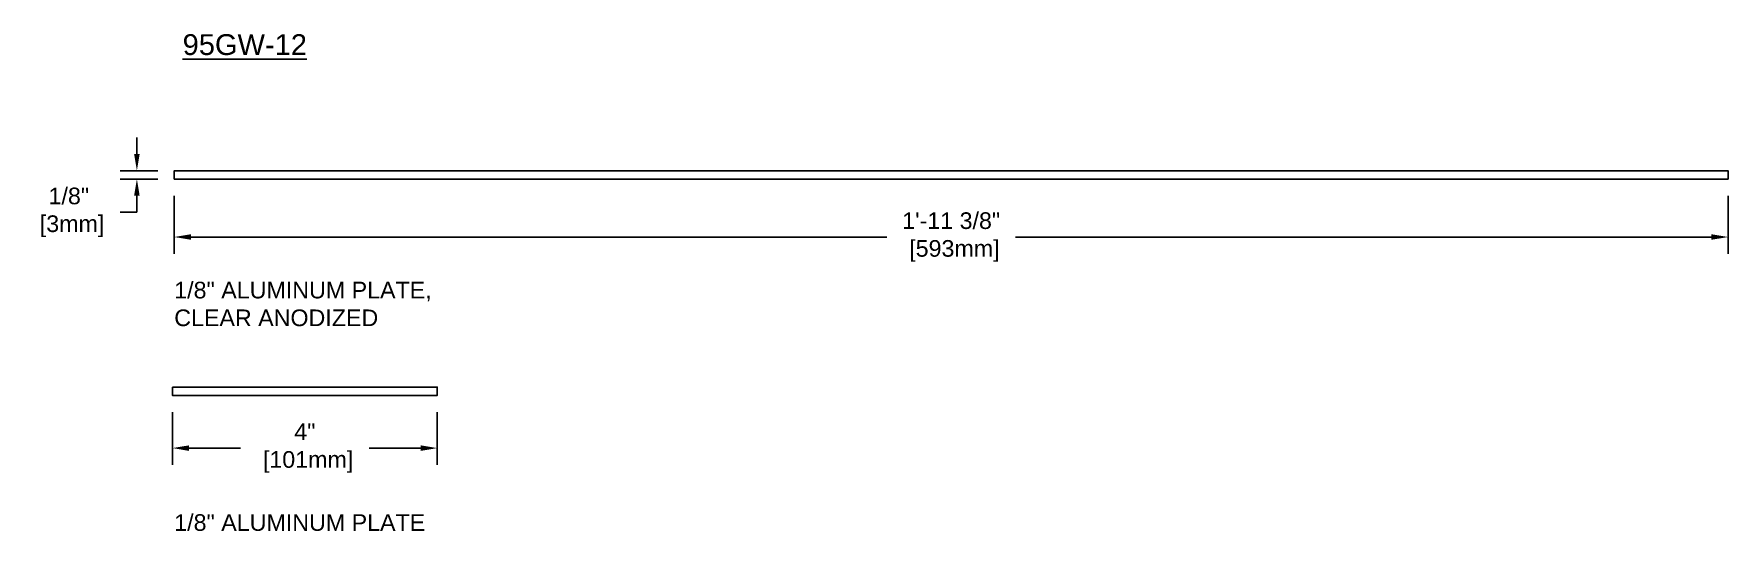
# Model space of a CAD drawing. Header units: inches. Extents: x -8.9 to 62.6, y -2.6 to 8.5.
# Drawn here: x 37.12 to 62.58, y -2.09 to 5.38 of the extents above; entities that cross this region are included whole.
import ezdxf

# ---------------------------------------------------------------- set-up
doc = ezdxf.new("R2010")
doc.units = ezdxf.units.IN
doc.header["$MEASUREMENT"] = 0
for name, color, linetype in [('dimensions', 3, 'Continuous'), ('METALS', 7, 'Continuous'), ('text', 2, 'Continuous')]:
    doc.layers.add(name, color=color, linetype=linetype)
doc.styles.add('ARIAL', font='arial.ttf')
doc.dimstyles.new('Arial', dxfattribs={"dimtxt": 0.25, "dimasz": 0.25, "dimexe": 0.25, "dimexo": 0.25, "dimgap": 0.25, "dimtad": 0, "dimtih": 1, "dimtoh": 1, "dimdec": 4, "dimzin": 0, "dimdsep": 46, "dimlunit": 4, "dimtxsty": 'ARIAL', "dimcen": 0.25, "dimadec": 0, "dimazin": 0, "dimtfac": 1, "dimtdec": 4, "dimtofl": 0, "dimtmove": 0, "dimatfit": 3, "dimfxl": 0, "dimfrac": 2, "dimtolj": 1, "dimtzin": 0, "dimarcsym": 0})

# ---------------------------------------------------------------- blocks, each defined once
blk = doc.blocks.new('*D7')
at = {"layer": 'DEFPOINTS', "color": 0}
for p in [(39.233, 3.321), (38.671, 3.196), (39.233, 3.196)]:
    blk.add_point(p, dxfattribs=at)
at = {"layer": 'dimensions', "color": 0, "lineweight": -2}
for p, q in [((38.671, 3.571), (38.671, 3.821)), ((38.983, 3.321), (38.421, 3.321)), ((38.983, 3.196), (38.421, 3.196)), ((38.671, 2.946), (38.671, 2.696)), ((38.671, 2.696), (38.421, 2.696))]:
    blk.add_line(p, q, dxfattribs=at)
at = {"layer": 'dimensions', "color": 0}
for points in [[(38.629, 3.571), (38.712, 3.571), (38.671, 3.321)], [(38.629, 2.946), (38.712, 2.946), (38.671, 3.196)]]:
    blk.add_solid(points, dxfattribs=at)
at = {"layer": 'dimensions', "color": 0, "insert": (37.648, 2.696), "char_height": 0.25, "attachment_point": 5, "style": 'ARIAL'}
blk.add_mtext('\\A1;1/8"\\P [3mm]', dxfattribs=at)
blk = doc.blocks.new('*D8')
at = {"layer": 'DEFPOINTS', "color": 0}
for p in [(39.233, 3.196), (62.584, 3.196), (62.584, 2.325)]:
    blk.add_point(p, dxfattribs=at)
at = {"layer": 'dimensions', "color": 0, "lineweight": -2}
for p, q in [((39.233, 2.946), (39.233, 2.075)), ((62.584, 2.946), (62.584, 2.075)), ((39.483, 2.325), (49.942, 2.325)), ((62.334, 2.325), (51.875, 2.325))]:
    blk.add_line(p, q, dxfattribs=at)
at = {"layer": 'dimensions', "color": 0}
for points in [[(39.483, 2.367), (39.483, 2.284), (39.233, 2.325)], [(62.334, 2.367), (62.334, 2.284), (62.584, 2.325)]]:
    blk.add_solid(points, dxfattribs=at)
at = {"layer": 'dimensions', "color": 0, "insert": (50.908, 2.325), "char_height": 0.25, "attachment_point": 5, "style": 'ARIAL'}
blk.add_mtext('\\A1;1\'-11 3/8"\\P [593mm]', dxfattribs=at)
blk = doc.blocks.new('*D19')
at = {"layer": 'DEFPOINTS', "color": 0}
for p in [(39.205, -0.053), (43.185, -0.053), (43.185, -0.845)]:
    blk.add_point(p, dxfattribs=at)
at = {"layer": 'dimensions', "color": 0, "lineweight": -2}
for p, q in [((39.205, -0.303), (39.205, -1.095)), ((43.185, -0.303), (43.185, -1.095)), ((39.455, -0.845), (40.229, -0.845)), ((42.935, -0.845), (42.162, -0.845))]:
    blk.add_line(p, q, dxfattribs=at)
at = {"layer": 'dimensions', "color": 0}
for points in [[(39.455, -0.804), (39.455, -0.887), (39.205, -0.845)], [(42.935, -0.804), (42.935, -0.887), (43.185, -0.845)]]:
    blk.add_solid(points, dxfattribs=at)
at = {"layer": 'dimensions', "color": 0, "insert": (41.195, -0.845), "char_height": 0.25, "attachment_point": 5, "style": 'ARIAL'}
blk.add_mtext('\\A1;4"\\P [101mm]', dxfattribs=at)

msp = doc.modelspace()

# ---------------------------------------------------------------- linework, layer by layer
msp.add_lwpolyline([(39.20515, 0.07184), (43.18546, 0.07184), (43.18546, -0.05316), (39.20515, -0.05316)], close=True)
at = {"layer": 'METALS'}
msp.add_lwpolyline([(62.58377, 3.1959), (62.58377, 3.3209), (39.23277, 3.3209), (39.23277, 3.1959)], close=True, dxfattribs=at)

# ---------------------------------------------------------------- texts
at = {"layer": 'text', "insert": (39.35829, 5.37133), "char_height": 0.3125, "width": 1.875, "attachment_point": 1, "style": 'ARIAL'}
msp.add_mtext('{\\L95GW-12}', dxfattribs=at)
at = {"layer": 'text', "char_height": 0.25, "attachment_point": 4, "style": 'ARIAL'}
for s, insert in [('1/8" ALUMINUM PLATE,\\PCLEAR ANODIZED', (39.23201, 1.31827)), ('1/8" ALUMINUM PLATE', (39.23201, -1.96501))]:
    msp.add_mtext(s, dxfattribs=dict(at, insert=insert))

# ---------------------------------------------------------------- dimensions: what is measured, and where the dimension line sits
at = {"layer": 'dimensions'}
dim = msp.add_linear_dim(base=(38.67073, 3.1959), p1=(39.23277, 3.3209), p2=(39.23277, 3.1959), angle=90, dimstyle='Arial', override={"dimpost": '\\X'}, dxfattribs=at)
dim.commit()
dim.dimension.update_dxf_attribs({"geometry": '*D7', "text_midpoint": (37.64847, 2.6959), "dimtype": 160})
for base, p1, p2, picture, middle in [((62.58377, 2.32545), (39.23277, 3.1959), (62.58377, 3.1959), '*D8', (50.90827, 2.32545)), ((43.18546, -0.84531), (39.20515, -0.05316), (43.18546, -0.05316), '*D19', (41.19531, -0.84531))]:
    dim = msp.add_linear_dim(base=base, p1=p1, p2=p2, dimstyle='Arial', override={"dimpost": '\\X'}, dxfattribs=at)
    dim.commit()
    dim.dimension.update_dxf_attribs({"geometry": picture, "text_midpoint": middle, "dimtype": 160})

doc.saveas('drawing.dxf')
